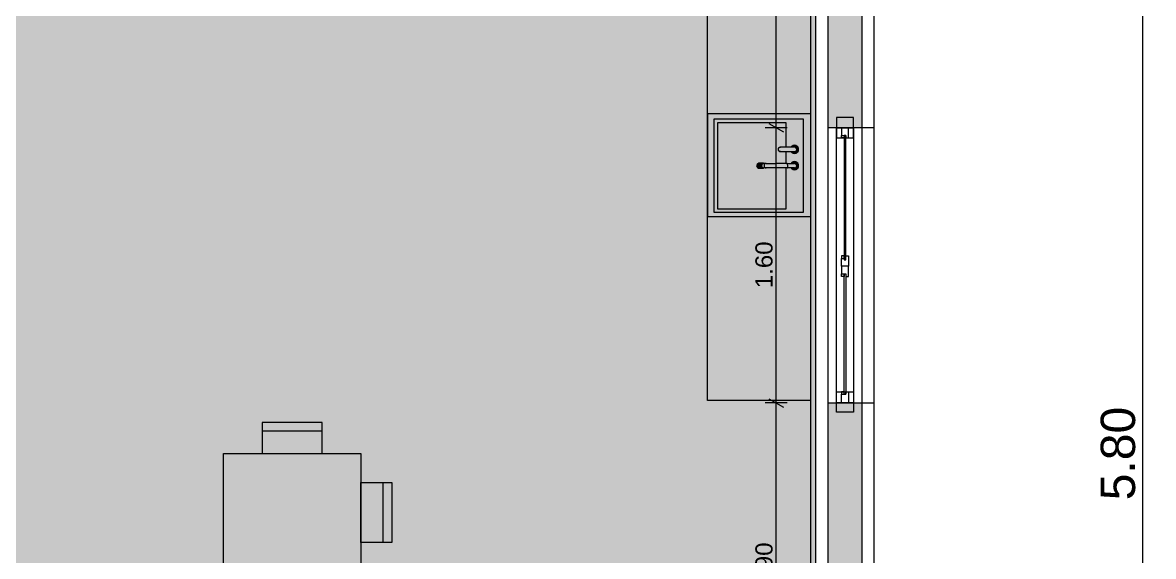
# Model space of a CAD drawing. Header units: millimetres. Extents: x 475616349 to 476941521, y 4620115302 to 4621446928.
# Drawn here: x 476534456 to 476541032, y 4620467518 to 4620470621 of the extents above; entities that cross this region are included whole.
import ezdxf

# ---------------------------------------------------------------- set-up
doc = ezdxf.new("R2010")
doc.units = ezdxf.units.MM
doc.header["$MEASUREMENT"] = 0
for name, color, linetype, lineweight in [('2D Drafting - General_Pen_No__1_Pen_No__7', 7, 'Continuous', 0), ('2D Drafting - General_Pen_No__250_Pen_No__7_Pen_No__7', 7, 'Continuous', 0), ('G-Anno-Nplt_Pen_No__151', 151, 'Continuous', 0), ('G-Anno-Nplt_Pen_No__4', 7, 'Continuous', 0), ('kar-panjara_Pen_No__7_Pen_No__7_Pen_No__7', 7, 'Continuous', 0), ('New_--------AVEJI_MODZRAVI_Pen_No__7', 7, 'Continuous', 0), ('New_--------AVEJI_UDZRAVI_Pen_No__7', 7, 'Continuous', 0), ('New_reg_nak_Pen_No__7', 7, 'Continuous', 0), ('New_zoma_Pen_No__4', 7, 'Continuous', 0), ('New_zoma_Pen_No__7', 7, 'Continuous', 0), ('zoma_Pen_No__142', 142, 'Continuous', 0), ('zoma_Pen_No__5_Pen_No__5', 5, 'Continuous', 0)]:
    doc.layers.add(name, color=color, linetype=linetype, lineweight=lineweight)
doc.layers.add('New_--aveji_Pen_No__251', color=7, linetype='Continuous', lineweight=0, true_color=0x656565)
doc.layers.add('New_zoma', color=7, linetype='Continuous')
doc.layers.add('zoma', color=7, linetype='Continuous')
doc.styles.add('GENERATED_STYLE_1', font='arial.ttf')
doc.styles.add('GENERATED_STYLE_2', font='arial.ttf')
doc.dimstyles.new('GENERATED_STYLE__19', dxfattribs={"dimtxt": 100, "dimasz": 64.421331, "dimexe": 0.18, "dimexo": 3, "dimgap": 0.09, "dimtad": 1, "dimlfac": 0.001, "dimzin": 0, "dimdsep": 46, "dimtxsty": 'GENERATED_STYLE_1', "dimblk": 'ARROWHEAD_2', "dimblk1": 'ARROWHEAD_2', "dimblk2": 'ARROWHEAD_2', "dimcen": 0.09, "dimclrd": 7, "dimclre": 7, "dimclrt": 7, "dimadec": 0, "dimazin": 0, "dimtfac": 1, "dimtdec": 4, "dimtmove": 0, "dimatfit": 3, "dimfxl": 1, "dimtolj": 1, "dimtzin": 0, "dimarcsym": 0})
doc.dimstyles.new('GENERATED_STYLE__2', dxfattribs={"dimtxt": 200, "dimasz": 64.421331, "dimexe": 0.18, "dimexo": 3, "dimgap": 0.09, "dimtad": 1, "dimlfac": 0.001, "dimzin": 0, "dimdsep": 46, "dimtxsty": 'GENERATED_STYLE_2', "dimblk": 'ARROWHEAD_2', "dimblk1": 'ARROWHEAD_2', "dimblk2": 'ARROWHEAD_2', "dimcen": 0.09, "dimclrd": 142, "dimclre": 142, "dimclrt": 142, "dimadec": 0, "dimazin": 0, "dimtfac": 1, "dimtdec": 4, "dimtmove": 0, "dimatfit": 3, "dimfxl": 1, "dimtolj": 1, "dimtzin": 0, "dimarcsym": 0})

# ---------------------------------------------------------------- blocks, each defined once
blk = doc.blocks.new('*D1359', base_point=(476577134.1, 4620325125.7))
at = {"layer": 'New_zoma_Pen_No__4', "color": 7, "linetype": 'Continuous', "lineweight": 0, "transparency": 16777216}
for p, q in [((476538902.5, 4620468410), (476538775.3, 4620468410)), ((476538796.5, 4620468434.4), (476538881.3, 4620468385.5)), ((476538838.9, 4620466510), (476538838.9, 4620468410)), ((476538902.5, 4620466510), (476538775.3, 4620466510)), ((476538796.5, 4620466534.4), (476538881.3, 4620466485.5)), ((476538838.9, 4620466468.5), (476538838.9, 4620466510))]:
    blk.add_line(p, q, dxfattribs=at)
at = {"layer": 'New_zoma_Pen_No__7', "color": 7, "lineweight": 0, "transparency": 16777216, "insert": (476538818.9, 4620467326.9), "char_height": 100, "attachment_point": 7, "rotation": 90, "style": 'GENERATED_STYLE_1'}
blk.add_mtext('\\A1;{\\pql;\\fArial|b0|i0|c0|p34;1.90}', dxfattribs=at)
blk = doc.blocks.new('ARROWHEAD_2')
at = {"color": 0, "linetype": 'Continuous', "lineweight": 0}
for p, q in [((0, 0), (-1, 0)), ((-0.38, -0.66), (0.38, 0.66))]:
    blk.add_line(p, q, dxfattribs=at)
blk = doc.blocks.new('*D1360', base_point=(476577134.1, 4620325125.7))
at = {"layer": 'New_zoma_Pen_No__4', "color": 7, "linetype": 'Continuous', "lineweight": 0, "transparency": 16777216}
for p, q in [((476538902.5, 4620470010), (476538775.3, 4620470010)), ((476538796.5, 4620470034.4), (476538881.3, 4620469985.5)), ((476538838.9, 4620468410), (476538838.9, 4620470010)), ((476538902.5, 4620468410), (476538775.3, 4620468410)), ((476538796.5, 4620468434.4), (476538881.3, 4620468385.5))]:
    blk.add_line(p, q, dxfattribs=at)
at = {"layer": 'New_zoma_Pen_No__7', "color": 7, "lineweight": 0, "transparency": 16777216, "insert": (476538818.9, 4620469076.9), "char_height": 100, "attachment_point": 7, "rotation": 90, "style": 'GENERATED_STYLE_1'}
blk.add_mtext('\\A1;{\\pql;\\fArial|b0|i0|c0|p34;1.60}', dxfattribs=at)
blk = doc.blocks.new('*D1361', base_point=(476577134.1, 4620325125.7))
at = {"layer": 'New_zoma_Pen_No__4', "color": 7, "linetype": 'Continuous', "lineweight": 0, "transparency": 16777216}
for p, q in [((476538796.5, 4620472034.7), (476538881.3, 4620471985.8)), ((476538902.5, 4620472010.2), (476538775.3, 4620472010.2)), ((476538838.9, 4620470010), (476538838.9, 4620472010.2)), ((476538902.5, 4620470010), (476538775.3, 4620470010)), ((476538796.5, 4620470034.4), (476538881.3, 4620469985.5))]:
    blk.add_line(p, q, dxfattribs=at)
at = {"layer": 'New_zoma_Pen_No__7', "color": 7, "lineweight": 0, "transparency": 16777216, "insert": (476538818.9, 4620470877.1), "char_height": 100, "attachment_point": 7, "rotation": 90, "style": 'GENERATED_STYLE_1'}
blk.add_mtext('\\A1;{\\pql;\\fArial|b0|i0|c0|p34;2.00}', dxfattribs=at)
blk = doc.blocks.new('*D1422', base_point=(476577134.1, 4620325125.7))
at = {"layer": 'zoma_Pen_No__142', "color": 142, "linetype": 'Continuous', "lineweight": 0, "transparency": 16777216}
for p, q in [((476540905, 4620471010), (476541032.1, 4620471010)), ((476541011, 4620470985.5), (476540926.2, 4620471034.4)), ((476540968.6, 4620471010), (476540968.6, 4620465210)), ((476540905, 4620465210), (476541032.1, 4620465210)), ((476541011, 4620465185.5), (476540926.2, 4620465234.4))]:
    blk.add_line(p, q, dxfattribs=at)
at = {"layer": 'zoma_Pen_No__142', "color": 142, "lineweight": 0, "transparency": 16777216, "char_height": 200, "attachment_point": 7, "rotation": 90, "style": 'GENERATED_STYLE_2'}
for s, insert in [('\\A1;{\\pql;\\fArial CYR|b0|i0|c204|p34;5.80}', (476540928.6, 4620467843.9)), ('\\A1;{\\pql;\\fArial CYR|b0|i0|c204|p34;0.40}', (476540928.6, 4620465234.5))]:
    blk.add_mtext(s, dxfattribs=dict(at, insert=insert))

msp = doc.modelspace()

# ---------------------------------------------------------------- hatches: boundary and pattern name
at = {"layer": '2D Drafting - General_Pen_No__250_Pen_No__7_Pen_No__7', "linetype": 'Continuous', "lineweight": 0}
for points in [[(476535427.141, 4620471289.976), (476535547.141, 4620471289.976), (476535547.071, 4620469936.649), (476535427.071, 4620469936.656)], [(476539138.366, 4620471009.976), (476539338.366, 4620471009.976), (476539338.366, 4620470009.976), (476539138.366, 4620470009.976)], [(476535426.999, 4620468555.122), (476535546.999, 4620468555.122), (476535546.883, 4620466309.976), (476535426.883, 4620466309.982)], [(476539138.366, 4620468409.974), (476539338.366, 4620468409.974), (476539338.366, 4620465209.976), (476539138.366, 4620465209.976)]]:
    msp.add_hatch(color=7, dxfattribs=at).paths.add_polyline_path(points)
at = {"layer": 'G-Anno-Nplt_Pen_No__151', "linetype": 'Continuous', "lineweight": 0, "true_color": 0x1f2f3f}
h = msp.add_hatch(color=169, dxfattribs=at)
h.paths.add_polyline_path([(476525508.366, 4620471009.976), (476525438.366, 4620471009.976), (476525438.366, 4620469869.187), (476525508.366, 4620469869.187), (476525508.366, 4620465279.976), (476525608.366, 4620465279.976), (476525608.366, 4620465081.046), (476531968.366, 4620465081.046), (476531968.366, 4620465279.976), (476532168.366, 4620465279.976), (476532168.366, 4620466579.976), (476539068.366, 4620466579.975), (476539068.366, 4620470939.975), (476538298.178, 4620470939.975), (476538298.178, 4620471479.976), (476539068.366, 4620471479.976), (476539068.366, 4620474439.976), (476538868.366, 4620474439.976), (476538868.366, 4620474543.233), (476532508.366, 4620474543.233), (476532508.366, 4620474439.976), (476532208.296, 4620474439.976), (476532208.296, 4620474143.233), (476531228.178, 4620474143.233), (476531228.178, 4620474543.233), (476528184.719, 4620474543.233), (476528184.719, 4620474613.233), (476526128.554, 4620474613.233), (476526128.554, 4620474213.233), (476525438.366, 4620474213.233), (476525438.366, 4620472852.073), (476525438.366, 4620471409.976), (476525538.366, 4620471409.976), (476525538.366, 4620471009.976)])
h.paths.add_polyline_path([(476532438.366, 4620471009.976), (476532438.366, 4620471409.976), (476532038.366, 4620471409.976), (476532038.366, 4620471009.976)], flags=0)

# ---------------------------------------------------------------- linework, layer by layer
at = {"layer": '2D Drafting - General_Pen_No__1_Pen_No__7', "color": 7, "linetype": 'Continuous', "lineweight": 0, "flags": 128}
msp.add_lwpolyline([(476539338.366, 4620465209.976), (476539338.366, 4620471009.976), (476539038.366, 4620471009.976), (476539038.366, 4620465209.976)], close=True, dxfattribs=at)
at = {"layer": 'G-Anno-Nplt_Pen_No__4', "color": 7, "linetype": 'Continuous', "lineweight": 0, "flags": 128}
msp.add_lwpolyline([(476525438.366, 4620471009.976), (476525438.366, 4620469869.187), (476525508.366, 4620469869.187), (476525508.366, 4620465279.976), (476525608.366, 4620465279.976), (476525608.366, 4620465081.046), (476531968.366, 4620465081.046), (476531968.366, 4620465279.976), (476532168.366, 4620465279.976), (476532168.366, 4620466579.976), (476539068.366, 4620466579.975), (476539068.366, 4620470939.975)], dxfattribs=at)
at = {"layer": 'kar-panjara_Pen_No__7_Pen_No__7_Pen_No__7', "color": 7, "linetype": 'Continuous', "lineweight": 0, "flags": 128}
for points in [[(476539288.414, 4620469950.301), (476539288.414, 4620470070.301), (476539188.414, 4620470070.301), (476539188.414, 4620469950.301)], [(476539188.415, 4620468409.974), (476539188.47, 4620470009.976), (476539288.415, 4620470009.976), (476539288.36, 4620468409.974)], [(476539218.53, 4620470009.976), (476539218.53, 4620469964.976), (476539233.53, 4620469964.976), (476539243.53, 4620469964.976), (476539243.53, 4620469950.301), (476539258.53, 4620469950.301), (476539258.53, 4620470009.976)], [(476539218.53, 4620469950.301), (476539218.53, 4620469964.976), (476539233.53, 4620469964.976), (476539233.53, 4620469950.301)], [(476539233.53, 4620469964.976), (476539233.53, 4620469241.135), (476539243.53, 4620469241.135), (476539243.53, 4620469964.976)], [(476539218.53, 4620469205.404), (476539218.53, 4620469250.404), (476539233.53, 4620469250.404), (476539243.53, 4620469250.404), (476539243.53, 4620469265.404), (476539258.53, 4620469265.404), (476539258.53, 4620469205.404)], [(476539218.53, 4620469265.404), (476539218.53, 4620469250.404), (476539233.53, 4620469250.404), (476539233.53, 4620469265.404)], [(476539218.53, 4620469205.404), (476539218.53, 4620469160.404), (476539233.53, 4620469160.404), (476539243.53, 4620469160.404), (476539243.53, 4620469145.404), (476539258.53, 4620469145.404), (476539258.53, 4620469205.404)], [(476539218.53, 4620469145.404), (476539218.53, 4620469160.404), (476539233.53, 4620469160.404), (476539233.53, 4620469145.404)], [(476539233.53, 4620468460.404), (476539233.53, 4620469160.404), (476539243.53, 4620469160.404), (476539243.53, 4620468460.404)], [(476539288.414, 4620468475.404), (476539288.414, 4620468355.404), (476539188.414, 4620468355.404), (476539188.414, 4620468475.404)], [(476539218.53, 4620468409.974), (476539218.53, 4620468460.404), (476539233.53, 4620468460.404), (476539243.53, 4620468460.404), (476539243.53, 4620468475.404), (476539258.53, 4620468475.404), (476539258.53, 4620468409.974)], [(476539218.53, 4620468475.404), (476539218.53, 4620468460.404), (476539233.53, 4620468460.404), (476539233.53, 4620468475.404)]]:
    msp.add_lwpolyline(points, close=True, dxfattribs=at)
at = {"layer": 'New_--------AVEJI_MODZRAVI_Pen_No__7', "color": 7, "linetype": 'Continuous', "lineweight": 0}
for points in [[(476535848.769, 4620468296.843), (476535848.769, 4620468116.843), (476536198.769, 4620468116.843), (476536198.769, 4620468296.843)], [(476535848.769, 4620468296.843), (476535848.769, 4620468246.843), (476536198.769, 4620468246.843), (476536198.769, 4620468296.843)], [(476536423.768, 4620466916.843), (476535623.768, 4620466916.843), (476535623.769, 4620468116.843), (476536423.769, 4620468116.843)], [(476536603.769, 4620467597.625), (476536423.769, 4620467597.625), (476536423.769, 4620467947.625), (476536603.769, 4620467947.625)], [(476536603.769, 4620467597.625), (476536553.769, 4620467597.625), (476536553.769, 4620467947.625), (476536603.769, 4620467947.625)]]:
    msp.add_lwpolyline(points, close=True, dxfattribs=at)
at = {"layer": 'New_--------AVEJI_UDZRAVI_Pen_No__7', "color": 7, "linetype": 'Continuous', "lineweight": 0}
for p, q in [((476538438.366, 4620470093.346), (476538438.366, 4620469493.346)), ((476538438.366, 4620470093.346), (476539038.366, 4620470093.346)), ((476538438.366, 4620469493.346), (476539038.366, 4620469493.346))]:
    msp.add_line(p, q, dxfattribs=at)
msp.add_lwpolyline([(476539038.366, 4620470693.346), (476539038.366, 4620468424.257), (476538438.366, 4620468424.257), (476538438.366, 4620470693.346)], dxfattribs=at)
at = {"layer": 'New_--aveji_Pen_No__251', "color": 251, "linetype": 'Continuous', "lineweight": 0, "true_color": 0x656565}
for p, q in [((476538862.344, 4620469896.903), (476538863.768, 4620469896.903)), ((476538863.768, 4620469871.143), (476538862.344, 4620469871.143)), ((476538945.234, 4620469896.903), (476538863.768, 4620469896.903)), ((476538863.768, 4620469871.143), (476538945.234, 4620469871.143)), ((476538896.798, 4620469801.832), (476538896.798, 4620469871.143)), ((476538749.608, 4620469791.101), (476538725.645, 4620469791.101)), ((476538725.875, 4620469792.4), (476538749.838, 4620469792.4)), ((476538726.171, 4620469788.952), (476538751.822, 4620469788.952)), ((476538727.032, 4620469793.819), (476538752.684, 4620469793.819)), ((476538751.302, 4620469796.374), (476538727.339, 4620469796.374)), ((476538727.994, 4620469797.475), (476538751.957, 4620469797.475)), ((476538729.485, 4620469797.945), (476538755.137, 4620469797.945)), ((476538754.663, 4620469800.516), (476538730.7, 4620469800.516)), ((476538731.679, 4620469801.252), (476538755.642, 4620469801.252)), ((476538759.178, 4620469802.898), (476538735.215, 4620469802.898)), ((476538736.371, 4620469803.157), (476538760.334, 4620469803.157)), ((476538764.161, 4620469803.158), (476538740.198, 4620469803.158)), ((476538779.601, 4620469801.832), (476538764.881, 4620469801.832)), ((476538779.601, 4620469801.832), (476538834.721, 4620469801.832)), ((476538902.763, 4620469801.832), (476538834.721, 4620469801.832)), ((476538902.763, 4620469801.832), (476538945.234, 4620469801.832)), ((476538725.646, 4620469786.8), (476538749.609, 4620469786.8)), ((476538749.839, 4620469785.501), (476538725.876, 4620469785.501)), ((476538727.032, 4620469784.086), (476538752.684, 4620469784.086)), ((476538727.341, 4620469781.53), (476538751.309, 4620469781.53)), ((476538727.341, 4620469781.528), (476538751.304, 4620469781.528)), ((476538751.959, 4620469780.427), (476538727.995, 4620469780.427)), ((476538729.485, 4620469779.96), (476538755.137, 4620469779.96)), ((476538730.702, 4620469777.389), (476538754.67, 4620469777.389)), ((476538730.702, 4620469777.386), (476538754.665, 4620469777.386)), ((476538755.645, 4620469776.651), (476538731.682, 4620469776.651)), ((476538735.217, 4620469775.009), (476538759.185, 4620469775.009)), ((476538735.218, 4620469775.005), (476538759.181, 4620469775.005)), ((476538760.337, 4620469774.747), (476538736.374, 4620469774.747)), ((476538760.338, 4620469774.748), (476538764.164, 4620469774.748)), ((476538760.346, 4620469774.751), (476538764.167, 4620469774.751)), ((476538779.601, 4620469776.073), (476538764.881, 4620469776.073)), ((476538834.721, 4620469776.073), (476538779.601, 4620469776.073)), ((476538902.763, 4620469776.073), (476538834.721, 4620469776.073)), ((476538945.234, 4620469776.073), (476538902.763, 4620469776.073))]:
    msp.add_line(p, q, dxfattribs=at)
msp.add_lwpolyline([(476538996.534, 4620470059.028), (476538476.534, 4620470059.029), (476538476.534, 4620469518.914), (476538996.534, 4620469518.914)], close=True, dxfattribs=at)
msp.add_lwpolyline([(476538896.798, 4620469896.903), (476538896.798, 4620470039.028), (476538496.534, 4620470039.029), (476538496.534, 4620469538.914), (476538896.798, 4620469538.914), (476538896.798, 4620469776.073)], dxfattribs=at)
for centre, radius, start, end in [((476538945.234, 4620469884.023), 23.813, 359.9999719, 147.2581082), ((476538945.234, 4620469884.023), 23.813, 212.741835, 359.9999719), ((476538945.234, 4620469884.023), 23.805, 359.999972, 147.2448823), ((476538945.234, 4620469884.023), 23.805, 212.7550608, 359.9999719), ((476538945.234, 4620469884.023), 23.778, 359.999972, 147.2032408), ((476538945.234, 4620469884.023), 23.778, 212.7967023, 359.999972), ((476538945.234, 4620469884.023), 23.724, 359.9999716, 147.1196166), ((476538945.234, 4620469884.023), 23.724, 212.8803273, 359.9999723), ((476538945.234, 4620469884.023), 23.635, 359.999972, 146.9798613), ((476538945.234, 4620469884.023), 23.635, 213.0200831, 359.9999714), ((476538945.234, 4620469884.023), 23.146, 359.9999721, 146.1887751), ((476538945.234, 4620469884.023), 23.146, 213.811168, 359.999972), ((476538945.234, 4620469884.023), 17.327, 359.9999711, 131.9830645), ((476538945.234, 4620469884.023), 17.327, 228.0168794, 359.9999716), ((476538945.234, 4620469884.023), 16.761, 359.9999713, 129.7888957), ((476538945.234, 4620469884.023), 16.761, 230.2110467, 359.9999729), ((476538945.234, 4620469884.023), 16.55, 359.999972, 128.9028029), ((476538945.234, 4620469884.023), 16.55, 231.0971421, 359.9999713), ((476538945.234, 4620469884.023), 16.328, 359.999972, 127.9263843), ((476538945.234, 4620469884.023), 16.328, 232.0735607, 359.9999714), ((476538945.234, 4620469884.023), 15.483, 359.9999725, 123.7122302), ((476538945.234, 4620469884.023), 15.483, 236.2877133, 359.9999724), ((476538945.234, 4620469884.023), 13.402, 359.9999722, 106.0508642), ((476538945.234, 4620469884.023), 13.402, 253.9490779, 359.9999719), ((476538945.234, 4620469884.023), 12.88, 269.999971, 89.999971), ((476538945.234, 4620469788.952), 23.813, 359.9999719, 147.2581082), ((476538945.234, 4620469788.952), 23.813, 212.7418351, 359.9999719), ((476538945.234, 4620469788.952), 23.805, 359.9999721, 147.2448824), ((476538945.234, 4620469788.952), 23.805, 212.7550609, 359.9999719), ((476538945.234, 4620469788.952), 23.778, 359.999972, 147.2032408), ((476538945.234, 4620469788.952), 23.778, 212.7967024, 359.9999719), ((476538945.234, 4620469788.952), 23.724, 359.9999716, 147.1196164), ((476538945.234, 4620469788.952), 23.724, 212.8803265, 359.9999722), ((476538945.234, 4620469788.952), 23.635, 359.999972, 146.9798605), ((476538945.234, 4620469788.952), 23.635, 213.0200819, 359.9999725), ((476538945.234, 4620469788.952), 23.146, 359.9999718, 146.1887752), ((476538945.234, 4620469788.952), 23.146, 213.8111679, 359.9999719), ((476538945.234, 4620469788.952), 17.327, 359.9999712, 131.9830633), ((476538945.234, 4620469788.952), 17.327, 228.0168796, 359.999973), ((476538945.234, 4620469788.952), 16.761, 359.9999713, 129.7888957), ((476538945.234, 4620469788.952), 16.761, 230.2110471, 359.9999725), ((476538945.234, 4620469788.952), 16.55, 359.999972, 128.9028029), ((476538945.234, 4620469788.952), 16.55, 231.0971397, 359.9999721), ((476538945.234, 4620469788.952), 16.328, 359.9999718, 127.9263845), ((476538945.234, 4620469788.952), 16.328, 232.0735607, 359.9999714), ((476538945.234, 4620469788.952), 15.483, 359.9999722, 123.7122305), ((476538945.234, 4620469788.952), 15.483, 236.2877106, 359.9999732), ((476538945.234, 4620469788.952), 13.402, 359.9999722, 106.0508642), ((476538945.234, 4620469788.952), 13.402, 253.9490779, 359.9999719), ((476538945.234, 4620469788.952), 12.88, 359.9999728, 89.9999713), ((476538945.234, 4620469788.952), 12.88, 269.9999706, 359.9999711)]:
    msp.add_arc(centre, radius, start, end, dxfattribs=at)
for centre, major_axis, ratio, start_param, end_param in [((476538862.344, 4620469884.023), (0, 12.88), 0.98480506, 0.00000022, 3.14159287), ((476538863.768, 4620469884.023), (0, 12.88), 0.98480799, -0.00000001, 3.14159271), ((476538735.656, 4620469788.952), (0, 11.65), 0.88988826, 0.96516341, 2.17677225), ((476538738.286, 4620469788.952), (0, 14.367), 0.88988826, 1.32846851, 1.42067396), ((476538738.286, 4620469788.952), (0, 14.367), 0.88988826, 0.93576945, 1.0279749), ((476538735.656, 4620469788.952), (0, 11.65), 0.88988826, 0.61899318, 0.70850893), ((476538738.286, 4620469788.952), (0, 14.367), 0.88988826, 0.54307036, 0.63527579), ((476538738.286, 4620469788.952), (0, 14.367), 0.88988826, 0.15037124, 0.24257672), ((476538762.249, 4620469788.952), (0, 14.367), 0.88988826, 1.32846853, 1.42067397), ((476538762.839, 4620469788.952), (0, 13.515), 0.88988826, 1.25911425, 1.49010492), ((476538762.249, 4620469788.952), (0, 14.367), 0.88988826, 0.93576945, 1.02797489), ((476538763.056, 4620469788.952), (0, 12.82), 0.88988826, 1.1896834, 1.55926121), ((476538762.839, 4620469788.952), (0, 13.515), 0.88988826, 0.86641516, 1.09740584), ((476538763.056, 4620469788.952), (0, 12.82), 0.88988826, 0.79698428, 1.16656211), ((476538764.881, 4620469788.952), (0, 12.88), 0.88988826, 0, 1.57079633), ((476538764.881, 4620469788.952), (0, 12.88), 0.88988826, 1.57079633, 3.14159272), ((476538762.249, 4620469788.952), (0, 14.367), 0.88988826, 0.54307036, 0.63527578), ((476538762.839, 4620469788.952), (0, 13.515), 0.88988826, 0.47371609, 0.70470675), ((476538763.056, 4620469788.952), (0, 12.82), 0.88988826, 0.40428518, 0.77386301), ((476538763.056, 4620469788.952), (0, 12.82), 0.88988826, 0.01158613, 0.38116395), ((476538762.839, 4620469788.952), (0, 13.515), 0.88988826, 0.08101702, 0.31200766), ((476538762.249, 4620469788.952), (0, 14.367), 0.88988826, 0.15037132, 0.24257672), ((476538763.056, 4620469788.952), (0, 12.82), 0.88988826, 6.23227714, 6.27165012), ((476538762.839, 4620469788.952), (0, 13.515), 0.88988826, 5.97524623, 6.20249388), ((476538762.249, 4620469788.952), (0, 14.367), 0.88988826, 6.04085749, 6.13306294), ((476538779.601, 4620469788.952), (0, 12.88), 0.88988826, 0, 1.57079633), ((476538779.601, 4620469788.952), (0, 12.88), 0.88988826, 1.57079633, 3.14159264), ((476538834.721, 4620469788.952), (0, 12.88), 0.23905575, 4.71238898, 6.28318555), ((476538834.721, 4620469788.952), (0, 12.88), 0.23905575, 3.14159259, 4.71238898), ((476538902.763, 4620469788.952), (0, 12.88), 0.23905575, 4.71238898, 6.28318525), ((476538902.763, 4620469788.952), (0, 12.88), 0.23905575, 3.14159259, 4.71238898), ((476538738.286, 4620469788.952), (0, 14.367), 0.88988826, 1.72116761, 1.81337305), ((476538738.286, 4620469788.952), (0, 14.367), 0.88988826, 2.1138667, 2.20607215), ((476538735.656, 4620469788.952), (0, 11.65), 0.88988826, 2.43337848, 2.52271967), ((476538738.286, 4620469788.952), (0, 14.367), 0.88988826, 2.50656581, 2.59877124), ((476538738.286, 4620469788.952), (0, 14.367), 0.88988826, 2.89926487, 2.99147033), ((476538762.249, 4620469788.952), (0, 14.367), 0.88988826, 1.72116761, 1.81337305), ((476538762.839, 4620469788.952), (0, 13.515), 0.88988826, 1.65181332, 1.882804), ((476538762.249, 4620469788.952), (0, 14.367), 0.88988826, 2.1138667, 2.20607211), ((476538763.056, 4620469788.952), (0, 12.82), 0.88988826, 1.58238248, 1.95196031), ((476538762.839, 4620469788.952), (0, 13.515), 0.88988826, 2.04451241, 2.27550307), ((476538763.056, 4620469788.952), (0, 12.82), 0.88988826, 1.97508159, 2.34465942), ((476538762.249, 4620469788.952), (0, 14.367), 0.88988826, 2.50656575, 2.59877124), ((476538762.839, 4620469788.952), (0, 13.515), 0.88988826, 2.43721151, 2.66820216), ((476538763.056, 4620469788.952), (0, 12.82), 0.88988826, 2.36778067, 2.73735853), ((476538763.056, 4620469788.952), (0, 12.82), 0.88988826, 2.76047974, 3.13005761), ((476538762.839, 4620469788.952), (0, 13.515), 0.88988826, 2.82991057, 3.06090123), ((476538762.249, 4620469788.952), (0, 14.367), 0.88988826, 2.89926487, 2.99147032), ((476538763.056, 4620469788.952), (0, 12.82), 0.88988826, 3.15317884, 3.1925008), ((476538762.839, 4620469788.952), (0, 13.515), 0.88988826, 3.22260969, 3.44953172), ((476538762.249, 4620469788.952), (0, 14.367), 0.88988826, 3.29196393, 3.3841694)]:
    msp.add_ellipse(centre, major_axis=major_axis, ratio=ratio, start_param=start_param, end_param=end_param, dxfattribs=at)
for points in [[(476538725.645, 4620469791.101), (476538725.669, 4620469790.733), (476538725.699, 4620469790.375), (476538725.736, 4620469790.029)], [(476538725.736, 4620469790.029), (476538725.863, 4620469789.694), (476538725.989, 4620469789.367), (476538726.116, 4620469789.049)], [(476538726.28, 4620469793.105), (476538726.142, 4620469792.877), (476538726.007, 4620469792.642), (476538725.876, 4620469792.4)], [(476538726.116, 4620469789.049), (476538726.134, 4620469789.017), (476538726.153, 4620469788.985), (476538726.171, 4620469788.952)], [(476538726.171, 4620469788.952), (476538726.153, 4620469788.92), (476538726.134, 4620469788.887), (476538726.116, 4620469788.855)], [(476538726.949, 4620469793.755), (476538726.728, 4620469793.544), (476538726.505, 4620469793.328), (476538726.28, 4620469793.105)], [(476538727.032, 4620469793.819), (476538727.005, 4620469793.797), (476538726.977, 4620469793.776), (476538726.949, 4620469793.755)], [(476538727.014, 4620469795.099), (476538727.011, 4620469794.7), (476538727.011, 4620469794.312), (476538727.015, 4620469793.934)], [(476538727.015, 4620469793.934), (476538727.021, 4620469793.896), (476538727.027, 4620469793.857), (476538727.032, 4620469793.819)], [(476538727.339, 4620469796.374), (476538727.22, 4620469795.936), (476538727.112, 4620469795.511), (476538727.014, 4620469795.099)], [(476538728.565, 4620469797.707), (476538728.375, 4620469797.632), (476538728.186, 4620469797.555), (476538728, 4620469797.475)], [(476538729.387, 4620469797.923), (476538729.117, 4620469797.853), (476538728.843, 4620469797.781), (476538728.565, 4620469797.707)], [(476538729.485, 4620469797.945), (476538729.453, 4620469797.937), (476538729.42, 4620469797.93), (476538729.387, 4620469797.923)], [(476538729.509, 4620469798.061), (476538729.501, 4620469798.022), (476538729.493, 4620469797.983), (476538729.485, 4620469797.945)], [(476538729.922, 4620469799.233), (476538729.777, 4620469798.832), (476538729.639, 4620469798.441), (476538729.509, 4620469798.061)], [(476538730.7, 4620469800.516), (476538730.425, 4620469800.075), (476538730.166, 4620469799.648), (476538729.922, 4620469799.233)], [(476538734.017, 4620469801.802), (476538733.866, 4620469801.616), (476538733.719, 4620469801.433), (476538733.576, 4620469801.252)], [(476538735.215, 4620469802.898), (476538734.796, 4620469802.522), (476538734.396, 4620469802.156), (476538734.017, 4620469801.802)], [(476538750.851, 4620469790.042), (476538750.457, 4620469790.384), (476538750.043, 4620469790.737), (476538749.608, 4620469791.101)], [(476538749.843, 4620469792.398), (476538750.383, 4620469792.638), (476538750.899, 4620469792.871), (476538751.391, 4620469793.097)], [(476538751.648, 4620469789.1), (476538751.393, 4620469789.406), (476538751.127, 4620469789.72), (476538750.851, 4620469790.042)], [(476538752.135, 4620469795.114), (476538751.873, 4620469795.521), (476538751.596, 4620469795.941), (476538751.302, 4620469796.374)], [(476538751.391, 4620469793.097), (476538751.762, 4620469793.31), (476538752.121, 4620469793.518), (476538752.466, 4620469793.721)], [(476538751.822, 4620469788.952), (476538751.765, 4620469789.001), (476538751.707, 4620469789.051), (476538751.648, 4620469789.1)], [(476538751.961, 4620469797.472), (476538752.557, 4620469797.552), (476538753.128, 4620469797.629), (476538753.674, 4620469797.704)], [(476538752.567, 4620469793.995), (476538752.43, 4620469794.358), (476538752.286, 4620469794.731), (476538752.135, 4620469795.114)], [(476538752.466, 4620469793.721), (476538752.539, 4620469793.754), (476538752.612, 4620469793.786), (476538752.684, 4620469793.819)], [(476538752.684, 4620469793.819), (476538752.645, 4620469793.877), (476538752.606, 4620469793.936), (476538752.567, 4620469793.995)], [(476538753.674, 4620469797.704), (476538754.095, 4620469797.775), (476538754.503, 4620469797.845), (476538754.896, 4620469797.912)], [(476538755.048, 4620469799.248), (476538754.931, 4620469799.658), (476538754.803, 4620469800.081), (476538754.663, 4620469800.516)], [(476538754.896, 4620469797.912), (476538754.977, 4620469797.923), (476538755.057, 4620469797.934), (476538755.137, 4620469797.945)], [(476538755.082, 4620469798.122), (476538755.074, 4620469798.487), (476538755.063, 4620469798.863), (476538755.048, 4620469799.248)], [(476538755.137, 4620469797.945), (476538755.119, 4620469798.003), (476538755.101, 4620469798.062), (476538755.082, 4620469798.122)], [(476538755.646, 4620469801.249), (476538756.24, 4620469801.156), (476538756.809, 4620469801.066), (476538757.352, 4620469800.979)], [(476538757.352, 4620469800.979), (476538757.772, 4620469800.897), (476538758.177, 4620469800.817), (476538758.568, 4620469800.739)], [(476538758.568, 4620469800.739), (476538758.649, 4620469800.726), (476538758.729, 4620469800.714), (476538758.808, 4620469800.701)], [(476538758.808, 4620469800.701), (476538758.81, 4620469800.751), (476538758.811, 4620469800.802), (476538758.812, 4620469800.852)], [(476538758.812, 4620469800.852), (476538758.924, 4620469801.165), (476538759.036, 4620469801.486), (476538759.147, 4620469801.815)], [(476538759.147, 4620469801.815), (476538759.165, 4620469802.165), (476538759.175, 4620469802.526), (476538759.178, 4620469802.898)], [(476538760.336, 4620469803.153), (476538760.869, 4620469802.903), (476538761.379, 4620469802.659), (476538761.866, 4620469802.423)], [(476538761.866, 4620469802.423), (476538762.231, 4620469802.2), (476538762.584, 4620469801.983), (476538762.924, 4620469801.772)], [(476538762.924, 4620469801.772), (476538762.989, 4620469801.741), (476538763.054, 4620469801.71), (476538763.119, 4620469801.679)], [(476538763.146, 4620469801.684), (476538763.16, 4620469801.713), (476538763.174, 4620469801.742), (476538763.187, 4620469801.772)], [(476538763.187, 4620469801.772), (476538763.392, 4620469801.983), (476538763.599, 4620469802.201), (476538763.808, 4620469802.424)], [(476538763.808, 4620469802.424), (476538763.93, 4620469802.661), (476538764.048, 4620469802.905), (476538764.161, 4620469803.158)], [(476538765.318, 4620469802.896), (476538765.735, 4620469802.531), (476538766.132, 4620469802.176), (476538766.51, 4620469801.832)], [(476538725.736, 4620469787.871), (476538725.7, 4620469787.525), (476538725.67, 4620469787.168), (476538725.646, 4620469786.8)], [(476538726.116, 4620469788.855), (476538725.989, 4620469788.536), (476538725.863, 4620469788.208), (476538725.736, 4620469787.871)], [(476538725.876, 4620469785.501), (476538726.007, 4620469785.259), (476538726.143, 4620469785.023), (476538726.281, 4620469784.795)], [(476538726.281, 4620469784.795), (476538726.506, 4620469784.574), (476538726.729, 4620469784.359), (476538726.949, 4620469784.15)], [(476538726.949, 4620469784.15), (476538726.977, 4620469784.128), (476538727.005, 4620469784.107), (476538727.032, 4620469784.086)], [(476538727.015, 4620469783.97), (476538727.012, 4620469783.591), (476538727.012, 4620469783.202), (476538727.016, 4620469782.802)], [(476538727.016, 4620469782.802), (476538727.114, 4620469782.391), (476538727.222, 4620469781.967), (476538727.341, 4620469781.53)], [(476538727.032, 4620469784.086), (476538727.027, 4620469784.047), (476538727.021, 4620469784.009), (476538727.015, 4620469783.97)], [(476538727.995, 4620469780.427), (476538728.184, 4620469780.347), (476538728.375, 4620469780.269), (476538728.567, 4620469780.194)], [(476538728.567, 4620469780.194), (476538728.844, 4620469780.121), (476538729.118, 4620469780.05), (476538729.387, 4620469779.981)], [(476538729.387, 4620469779.981), (476538729.42, 4620469779.974), (476538729.453, 4620469779.967), (476538729.485, 4620469779.96)], [(476538729.485, 4620469779.96), (476538729.493, 4620469779.922), (476538729.501, 4620469779.883), (476538729.509, 4620469779.844)], [(476538729.509, 4620469779.844), (476538729.641, 4620469779.463), (476538729.779, 4620469779.071), (476538729.925, 4620469778.669)], [(476538729.925, 4620469778.669), (476538730.169, 4620469778.255), (476538730.428, 4620469777.829), (476538730.702, 4620469777.389)], [(476538733.578, 4620469776.651), (476538733.722, 4620469776.47), (476538733.87, 4620469776.287), (476538734.02, 4620469776.101)], [(476538734.02, 4620469776.101), (476538734.399, 4620469775.748), (476538734.798, 4620469775.384), (476538735.217, 4620469775.009)], [(476538749.614, 4620469786.8), (476538750.047, 4620469787.164), (476538750.459, 4620469787.516), (476538750.851, 4620469787.859)], [(476538751.393, 4620469784.804), (476538750.898, 4620469785.029), (476538750.38, 4620469785.262), (476538749.839, 4620469785.501)], [(476538750.851, 4620469787.859), (476538751.127, 4620469788.182), (476538751.393, 4620469788.497), (476538751.648, 4620469788.804)], [(476538751.309, 4620469781.53), (476538751.601, 4620469781.961), (476538751.877, 4620469782.38), (476538752.136, 4620469782.787)], [(476538752.466, 4620469784.183), (476538752.121, 4620469784.385), (476538751.763, 4620469784.591), (476538751.393, 4620469784.804)], [(476538751.648, 4620469788.804), (476538751.707, 4620469788.854), (476538751.765, 4620469788.903), (476538751.822, 4620469788.952)], [(476538753.677, 4620469780.197), (476538753.129, 4620469780.271), (476538752.556, 4620469780.348), (476538751.959, 4620469780.427)], [(476538752.136, 4620469782.787), (476538752.287, 4620469783.171), (476538752.431, 4620469783.545), (476538752.567, 4620469783.909)], [(476538752.684, 4620469784.086), (476538752.612, 4620469784.118), (476538752.539, 4620469784.151), (476538752.466, 4620469784.183)], [(476538752.567, 4620469783.909), (476538752.606, 4620469783.968), (476538752.645, 4620469784.027), (476538752.684, 4620469784.086)], [(476538754.896, 4620469779.992), (476538754.504, 4620469780.059), (476538754.097, 4620469780.127), (476538753.677, 4620469780.197)], [(476538754.67, 4620469777.389), (476538754.809, 4620469777.823), (476538754.935, 4620469778.245), (476538755.051, 4620469778.653)], [(476538755.137, 4620469779.96), (476538755.057, 4620469779.971), (476538754.977, 4620469779.982), (476538754.896, 4620469779.992)], [(476538755.051, 4620469778.653), (476538755.065, 4620469779.04), (476538755.076, 4620469779.416), (476538755.083, 4620469779.783)], [(476538755.083, 4620469779.783), (476538755.101, 4620469779.842), (476538755.119, 4620469779.901), (476538755.137, 4620469779.96)], [(476538757.356, 4620469776.923), (476538756.811, 4620469776.835), (476538756.24, 4620469776.744), (476538755.645, 4620469776.651)], [(476538758.569, 4620469777.165), (476538758.178, 4620469777.087), (476538757.774, 4620469777.006), (476538757.356, 4620469776.923)], [(476538758.808, 4620469777.204), (476538758.729, 4620469777.191), (476538758.649, 4620469777.178), (476538758.569, 4620469777.165)], [(476538758.812, 4620469777.052), (476538758.811, 4620469777.103), (476538758.81, 4620469777.153), (476538758.808, 4620469777.204)], [(476538759.151, 4620469776.088), (476538759.038, 4620469776.418), (476538758.926, 4620469776.739), (476538758.812, 4620469777.052)], [(476538759.185, 4620469775.009), (476538759.181, 4620469775.38), (476538759.17, 4620469775.739), (476538759.151, 4620469776.088)], [(476538761.87, 4620469775.481), (476538761.382, 4620469775.244), (476538760.871, 4620469774.999), (476538760.337, 4620469774.747)], [(476538762.924, 4620469776.133), (476538762.585, 4620469775.921), (476538762.234, 4620469775.704), (476538761.87, 4620469775.481)], [(476538763.119, 4620469776.226), (476538763.054, 4620469776.195), (476538762.989, 4620469776.164), (476538762.924, 4620469776.133)], [(476538763.188, 4620469776.133), (476538763.174, 4620469776.163), (476538763.16, 4620469776.192), (476538763.146, 4620469776.221)], [(476538763.812, 4620469775.481), (476538763.602, 4620469775.704), (476538763.394, 4620469775.922), (476538763.188, 4620469776.133)], [(476538764.167, 4620469774.751), (476538764.053, 4620469775.002), (476538763.935, 4620469775.245), (476538763.812, 4620469775.481)], [(476538766.513, 4620469776.073), (476538766.135, 4620469775.728), (476538765.737, 4620469775.372), (476538765.32, 4620469775.006)]]:
    msp.add_open_spline(points, degree=3, dxfattribs=at)
at = {"layer": 'New_reg_nak_Pen_No__7', "color": 7, "linetype": 'Continuous', "lineweight": 0, "flags": 128}
msp.add_lwpolyline([(476538238.366, 4620464809.976), (476538238.367, 4620464739.788), (476539408.42, 4620464739.778), (476539408.265, 4620481879.976), (476538938.365, 4620481879.971), (476538938.366, 4620481809.976)], dxfattribs=at)
msp.add_lwpolyline([(476539138.388, 4620468409.974), (476539408.41, 4620468409.974), (476539408.41, 4620470009.976), (476539138.388, 4620470009.976)], close=True, dxfattribs=at)
at = {"layer": 'zoma_Pen_No__5_Pen_No__5', "color": 5, "linetype": 'Continuous', "lineweight": 0}
msp.add_line((476539138.366, 4620485319.573), (476539138.366, 4620460608.767), dxfattribs=at)

# ---------------------------------------------------------------- dimensions: what is measured, and where the dimension line sits
at = {"layer": 'New_zoma', "color": 7, "linetype": 'Continuous', "lineweight": 0}
for base, p1, p2, picture, middle in [((476538838.917, 4620472010.229), (476539138.388, 4620470009.976), (476539138.388, 4620472010.229), '*D1361', (476538768.917, 4620471006.956)), ((476538838.917, 4620470009.976), (476539138.388, 4620468409.974), (476539138.388, 4620470009.976), '*D1360', (476538768.917, 4620469206.828)), ((476538838.917, 4620468409.974), (476539138.366, 4620466509.976), (476539138.388, 4620468409.974), '*D1359', (476538768.917, 4620467456.828))]:
    dim = msp.add_linear_dim(base=base, p1=p1, p2=p2, angle=90, dimstyle='GENERATED_STYLE__19', dxfattribs=at)
    dim.commit()
    dim.dimension.update_dxf_attribs({"geometry": picture, "text_midpoint": middle, "dimtype": 160, "text_rotation": 90})
at = {"layer": 'zoma', "color": 142, "linetype": 'Continuous', "lineweight": 0}
dim = msp.add_linear_dim(base=(476540968.575, 4620465209.976), p1=(476539338.366, 4620471009.976), p2=(476539338.366, 4620465209.976), angle=270, dimstyle='GENERATED_STYLE__2', dxfattribs=at)
dim.commit()
dim.dimension.update_dxf_attribs({"geometry": '*D1422', "text_midpoint": (476540828.575, 4620468103.683), "dimtype": 160, "text_rotation": 90})

doc.saveas('drawing.dxf')
